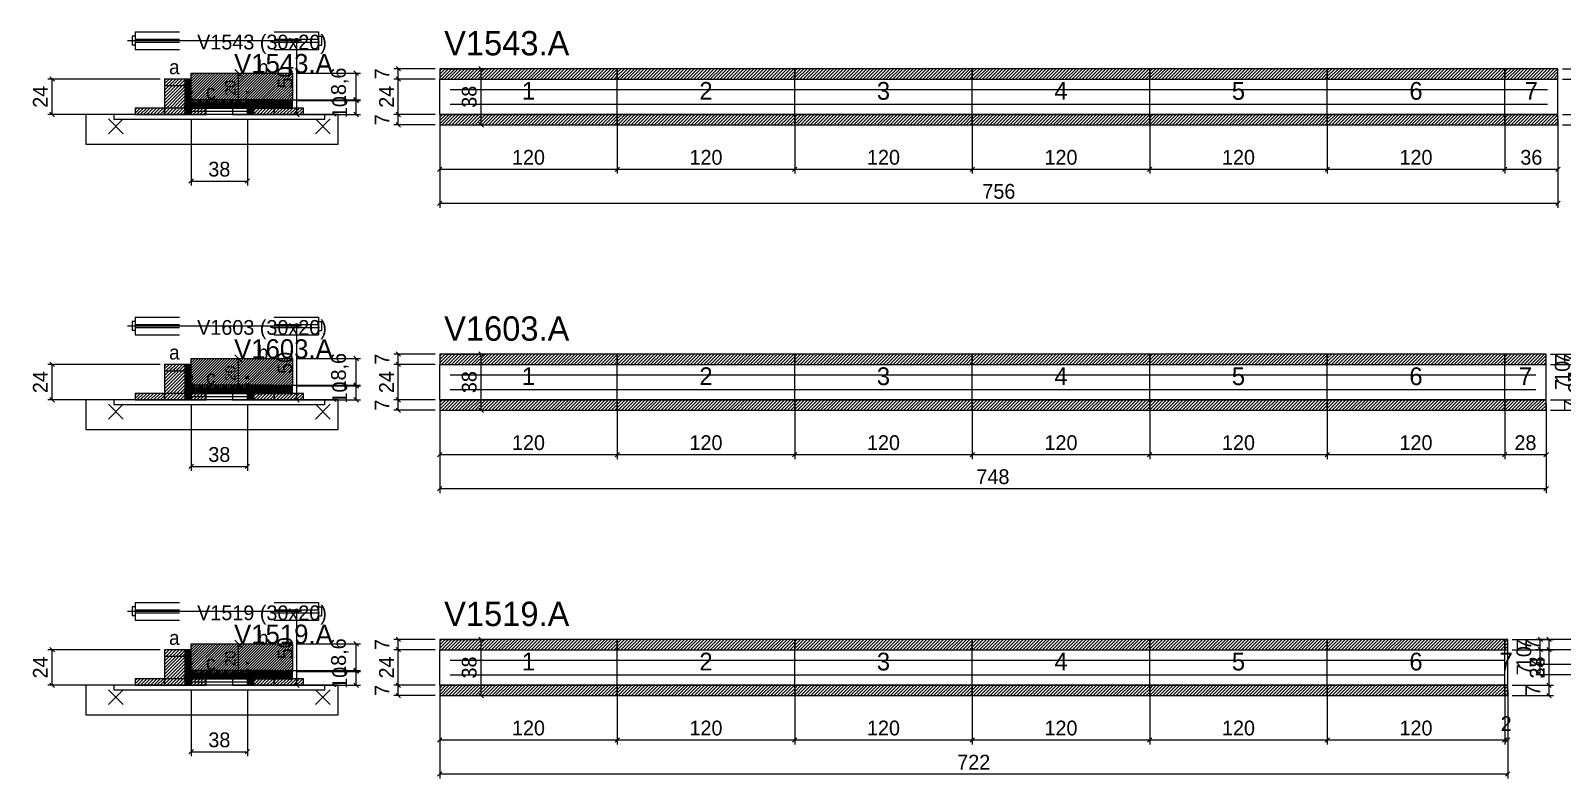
# Model space of a CAD drawing. Extents: x -9000 to 3070, y -8772 to 1250.
# Drawn here: x -69 to 967, y -1245 to -739 of the extents above; entities that cross this region are included whole.
import ezdxf
from ezdxf.enums import TextEntityAlignment as Align

# ---------------------------------------------------------------- set-up
doc = ezdxf.new("R2010")
doc.units = 0
for name, color, linetype in [('5', 5, 'Continuous'), ('BARRA_ANCORAGEM', 126, 'Continuous'), ('barrote', 126, 'Continuous'), ('CONCRETO', 251, 'Continuous'), ('COTA', 241, 'Continuous'), ('Cota Seção (2x)', 241, 'Continuous'), ('detalhes', 7, 'Continuous'), ('Hachura', 251, 'Continuous'), ('HACHURACONCRETO', 251, 'Continuous'), ('Madeira', 126, 'Continuous'), ('NOMENCLATURA', 7, 'Continuous'), ('Painéis', 200, 'Continuous'), ('presilha', 224, 'Continuous'), ('SARR_2.2x7', 40, 'Continuous'), ('SARRAFO_2_2X7', 40, 'Continuous'), ('SCO-___-LAJ', 224, 'Continuous'), ('TENSOR', 224, 'Continuous'), ('Texto Seção', 7, 'Continuous')]:
    doc.layers.add(name, color=color, linetype=linetype)
doc.dimstyles.new('PAINEL', dxfattribs={"dimtxt": 10, "dimasz": 3, "dimexe": 3, "dimexo": 3, "dimgap": 3, "dimtad": 1, "dimblk": 'OBLIQUE', "dimblk1": 'OBLIQUE', "dimcen": 2.5, "dimclrd": 4, "dimclre": 4, "dimclrt": 240, "dimazin": 3, "dimtfac": 1, "dimtmove": 0, "dimatfit": 3})
doc.dimstyles.new('SECAO2X', dxfattribs={"dimtxt": 7, "dimasz": 5, "dimexe": 3, "dimexo": 3, "dimgap": 2, "dimtad": 3, "dimblk": 'OBLIQUE', "dimblk1": 'OBLIQUE', "dimcen": 2.5, "dimclrd": 4, "dimclre": 4, "dimclrt": 1, "dimazin": 3, "dimtfac": 1, "dimtmove": 0, "dimatfit": 3})

# ---------------------------------------------------------------- blocks, each defined once
blk = doc.blocks.new('PAR_ESQ')
for p, q in [((-1, -1), (1, 1)), ((-1, 1), (1, -1))]:
    blk.add_line(p, q)
blk = doc.blocks.new('PAR_FUNDO_ESQ')
for p, q in [((-1, -1), (1, 1)), ((-1, 1), (1, -1))]:
    blk.add_line(p, q)
blk = doc.blocks.new('PAR_FUNDO_DIR')
for p, q in [((-1, -1), (1, 1)), ((-1, 1), (1, -1))]:
    blk.add_line(p, q)
blk = doc.blocks.new('par_int_esq')
for p, q in [((-1, -1), (1, 1)), ((-1, 1), (1, -1))]:
    blk.add_line(p, q)
blk = doc.blocks.new('par_int_dir')
for p, q in [((-1, -1), (1, 1)), ((-1, 1), (1, -1))]:
    blk.add_line(p, q)
blk = doc.blocks.new('_OBLIQUE')
at = {"color": 0, "linetype": 'BYBLOCK'}
blk.add_line((-0.5, -0.5), (0.5, 0.5), dxfattribs=at)

msp = doc.modelspace()

# ---------------------------------------------------------------- hatches: boundary and pattern name
at = {"layer": 'COTA'}
h = msp.add_hatch(dxfattribs=at)
h.set_pattern_fill('ANSI31', scale=0.5)
h.paths.add_polyline_path([(208, -772), (328, -772), (328, -765), (208, -765)])
h = msp.add_hatch(dxfattribs=at)
h.set_pattern_fill('ANSI31', scale=0.5)
h.paths.add_polyline_path([(328, -772), (448, -772), (448, -765), (328, -765)])
h = msp.add_hatch(dxfattribs=at)
h.set_pattern_fill('ANSI31', scale=0.5)
h.paths.add_polyline_path([(448, -772), (568, -772), (568, -765), (448, -765)])
h = msp.add_hatch(dxfattribs=at)
h.set_pattern_fill('ANSI31', scale=0.5)
h.paths.add_polyline_path([(568, -772), (688, -772), (688, -765), (568, -765)])
h = msp.add_hatch(dxfattribs=at)
h.set_pattern_fill('ANSI31', scale=0.5)
h.paths.add_polyline_path([(688, -772), (808, -772), (808, -765), (688, -765)])
h = msp.add_hatch(dxfattribs=at)
h.set_pattern_fill('ANSI31', scale=0.5)
h.paths.add_polyline_path([(808, -772), (928, -772), (928, -765), (808, -765)])
h = msp.add_hatch(dxfattribs=at)
h.set_pattern_fill('ANSI31', scale=0.5)
h.paths.add_polyline_path([(928, -772), (964, -772), (964, -765), (928, -765)])
h = msp.add_hatch(dxfattribs=at)
h.set_pattern_fill('ANSI31', scale=0.4)
h.paths.add_polyline_path([(40, -788), (40, -768), (108.5, -768), (108.5, -786.6), (78, -786.6), (78, -788)])
h = msp.add_hatch(dxfattribs=at)
h.set_pattern_fill('ANSI31', scale=0.5)
h.paths.add_polyline_path([(208, -803), (328, -803), (328, -796), (208, -796)])
h = msp.add_hatch(dxfattribs=at)
h.set_pattern_fill('ANSI31', scale=0.5)
h.paths.add_polyline_path([(328, -803), (448, -803), (448, -796), (328, -796)])
h = msp.add_hatch(dxfattribs=at)
h.set_pattern_fill('ANSI31', scale=0.5)
h.paths.add_polyline_path([(448, -803), (568, -803), (568, -796), (448, -796)])
h = msp.add_hatch(dxfattribs=at)
h.set_pattern_fill('ANSI31', scale=0.5)
h.paths.add_polyline_path([(568, -803), (688, -803), (688, -796), (568, -796)])
h = msp.add_hatch(dxfattribs=at)
h.set_pattern_fill('ANSI31', scale=0.5)
h.paths.add_polyline_path([(688, -803), (808, -803), (808, -796), (688, -796)])
h = msp.add_hatch(dxfattribs=at)
h.set_pattern_fill('ANSI31', scale=0.5)
h.paths.add_polyline_path([(808, -803), (928, -803), (928, -796), (808, -796)])
h = msp.add_hatch(dxfattribs=at)
h.set_pattern_fill('ANSI31', scale=0.5)
h.paths.add_polyline_path([(928, -803), (964, -803), (964, -796), (928, -796)])
h = msp.add_hatch(dxfattribs=at)
h.set_pattern_fill('ANSI31', scale=0.4)
h.paths.add_polyline_path([(40, -981), (40, -961), (108.5, -961), (108.5, -979.6), (78, -979.6), (78, -981)])
h = msp.add_hatch(dxfattribs=at)
h.set_pattern_fill('ANSI31', scale=0.5)
h.paths.add_polyline_path([(208, -965), (328, -965), (328, -958), (208, -958)])
h = msp.add_hatch(dxfattribs=at)
h.set_pattern_fill('ANSI31', scale=0.5)
h.paths.add_polyline_path([(328, -965), (448, -965), (448, -958), (328, -958)])
h = msp.add_hatch(dxfattribs=at)
h.set_pattern_fill('ANSI31', scale=0.5)
h.paths.add_polyline_path([(448, -965), (568, -965), (568, -958), (448, -958)])
h = msp.add_hatch(dxfattribs=at)
h.set_pattern_fill('ANSI31', scale=0.5)
h.paths.add_polyline_path([(568, -965), (688, -965), (688, -958), (568, -958)])
h = msp.add_hatch(dxfattribs=at)
h.set_pattern_fill('ANSI31', scale=0.5)
h.paths.add_polyline_path([(688, -965), (808, -965), (808, -958), (688, -958)])
h = msp.add_hatch(dxfattribs=at)
h.set_pattern_fill('ANSI31', scale=0.5)
h.paths.add_polyline_path([(808, -965), (928, -965), (928, -958), (808, -958)])
h = msp.add_hatch(dxfattribs=at)
h.set_pattern_fill('ANSI31', scale=0.5)
h.paths.add_polyline_path([(928, -965), (956, -965), (956, -958), (928, -958)])
h = msp.add_hatch(dxfattribs=at)
h.set_pattern_fill('ANSI31', scale=0.5)
h.paths.add_polyline_path([(208, -996), (328, -996), (328, -989), (208, -989)])
h = msp.add_hatch(dxfattribs=at)
h.set_pattern_fill('ANSI31', scale=0.5)
h.paths.add_polyline_path([(328, -996), (448, -996), (448, -989), (328, -989)])
h = msp.add_hatch(dxfattribs=at)
h.set_pattern_fill('ANSI31', scale=0.5)
h.paths.add_polyline_path([(448, -996), (568, -996), (568, -989), (448, -989)])
h = msp.add_hatch(dxfattribs=at)
h.set_pattern_fill('ANSI31', scale=0.5)
h.paths.add_polyline_path([(568, -996), (688, -996), (688, -989), (568, -989)])
h = msp.add_hatch(dxfattribs=at)
h.set_pattern_fill('ANSI31', scale=0.5)
h.paths.add_polyline_path([(688, -996), (808, -996), (808, -989), (688, -989)])
h = msp.add_hatch(dxfattribs=at)
h.set_pattern_fill('ANSI31', scale=0.5)
h.paths.add_polyline_path([(808, -996), (928, -996), (928, -989), (808, -989)])
h = msp.add_hatch(dxfattribs=at)
h.set_pattern_fill('ANSI31', scale=0.5)
h.paths.add_polyline_path([(928, -996), (956, -996), (956, -989), (928, -989)])
h = msp.add_hatch(dxfattribs=at)
h.set_pattern_fill('ANSI31', scale=0.4)
h.paths.add_polyline_path([(40, -1174), (40, -1154), (108.5, -1154), (108.5, -1172.6), (78, -1172.6), (78, -1174)])
h = msp.add_hatch(dxfattribs=at)
h.set_pattern_fill('ANSI31', scale=0.5)
h.paths.add_polyline_path([(208, -1158), (328, -1158), (328, -1151), (208, -1151)])
h = msp.add_hatch(dxfattribs=at)
h.set_pattern_fill('ANSI31', scale=0.5)
h.paths.add_polyline_path([(328, -1158), (448, -1158), (448, -1151), (328, -1151)])
h = msp.add_hatch(dxfattribs=at)
h.set_pattern_fill('ANSI31', scale=0.5)
h.paths.add_polyline_path([(448, -1158), (568, -1158), (568, -1151), (448, -1151)])
h = msp.add_hatch(dxfattribs=at)
h.set_pattern_fill('ANSI31', scale=0.5)
h.paths.add_polyline_path([(568, -1158), (688, -1158), (688, -1151), (568, -1151)])
h = msp.add_hatch(dxfattribs=at)
h.set_pattern_fill('ANSI31', scale=0.5)
h.paths.add_polyline_path([(688, -1158), (808, -1158), (808, -1151), (688, -1151)])
h = msp.add_hatch(dxfattribs=at)
h.set_pattern_fill('ANSI31', scale=0.5)
h.paths.add_polyline_path([(808, -1158), (928, -1158), (928, -1151), (808, -1151)])
h = msp.add_hatch(dxfattribs=at)
h.set_pattern_fill('ANSI31', scale=0.5)
h.paths.add_polyline_path([(928, -1158), (930, -1158), (930, -1151), (928, -1151)])
h = msp.add_hatch(dxfattribs=at)
h.set_pattern_fill('ANSI31', scale=0.5)
h.paths.add_polyline_path([(208, -1189), (328, -1189), (328, -1182), (208, -1182)])
h = msp.add_hatch(dxfattribs=at)
h.set_pattern_fill('ANSI31', scale=0.5)
h.paths.add_polyline_path([(328, -1189), (448, -1189), (448, -1182), (328, -1182)])
h = msp.add_hatch(dxfattribs=at)
h.set_pattern_fill('ANSI31', scale=0.5)
h.paths.add_polyline_path([(448, -1189), (568, -1189), (568, -1182), (448, -1182)])
h = msp.add_hatch(dxfattribs=at)
h.set_pattern_fill('ANSI31', scale=0.5)
h.paths.add_polyline_path([(568, -1189), (688, -1189), (688, -1182), (568, -1182)])
h = msp.add_hatch(dxfattribs=at)
h.set_pattern_fill('ANSI31', scale=0.5)
h.paths.add_polyline_path([(688, -1189), (808, -1189), (808, -1182), (688, -1182)])
h = msp.add_hatch(dxfattribs=at)
h.set_pattern_fill('ANSI31', scale=0.5)
h.paths.add_polyline_path([(808, -1189), (928, -1189), (928, -1182), (808, -1182)])
h = msp.add_hatch(dxfattribs=at)
h.set_pattern_fill('ANSI31', scale=0.5)
h.paths.add_polyline_path([(928, -1189), (930, -1189), (930, -1182), (928, -1182)])
at = {"layer": 'Hachura'}
h = msp.add_hatch(dxfattribs=at)
h.set_pattern_fill('ANSI31', scale=0.5)
h.paths.add_polyline_path([(22, -796), (36, -796), (36, -772), (22, -772)])
h = msp.add_hatch(dxfattribs=at)
h.set_pattern_fill('ANSI31', scale=0.5)
h.paths.add_polyline_path([(22, -776.4), (36, -776.4), (36, -772), (22, -772)])
h = msp.add_hatch(dxfattribs=at)
h.set_pattern_fill('SOLID')
h.paths.add_polyline_path([(36, -796), (40, -796), (40, -772), (36, -772)])
h = msp.add_hatch(dxfattribs=at)
h.set_pattern_fill('SOLID')
h.paths.add_polyline_path([(78, -796), (82, -796), (82, -786), (78, -786)])
h = msp.add_hatch(dxfattribs=at)
h.set_pattern_fill('SOLID')
h.paths.add_polyline_path([(78, -786), (108.5, -786), (108.5, -792), (78, -792)])
h = msp.add_hatch(dxfattribs=at)
h.set_pattern_fill('ANSI31', scale=0.5)
h.paths.add_polyline_path([(82, -796), (96, -796), (96, -786), (82, -786)])
h = msp.add_hatch(dxfattribs=at)
h.set_pattern_fill('ANSI31', scale=0.5)
h.paths.add_polyline_path([(82, -790.4), (96, -790.4), (96, -786), (82, -786)])
h = msp.add_hatch(dxfattribs=at)
h.set_pattern_fill('ANSI31', scale=0.5)
h.paths.add_polyline_path([(2, -796), (22, -796), (22, -791.6), (2, -791.6)])
h = msp.add_hatch(dxfattribs=at)
h.set_pattern_fill('SOLID')
h.paths.add_polyline_path([(40, -791.6), (78, -791.6), (78, -788), (40, -788)])
h = msp.add_hatch(dxfattribs=at)
h.set_pattern_fill('ANSI31', scale=0.5)
h.paths.add_polyline_path([(40, -796), (50, -796), (50, -791.6), (40, -791.6)])
h = msp.add_hatch(dxfattribs=at)
h.set_pattern_fill('ANSI31', scale=0.5)
h.paths.add_polyline_path([(96, -796), (116, -796), (116, -791.6), (96, -791.6)])
h = msp.add_hatch(dxfattribs=at)
h.set_pattern_fill('ANSI31', scale=0.5)
h.paths.add_polyline_path([(22, -989), (36, -989), (36, -965), (22, -965)])
h = msp.add_hatch(dxfattribs=at)
h.set_pattern_fill('ANSI31', scale=0.5)
h.paths.add_polyline_path([(22, -969.4), (36, -969.4), (36, -965), (22, -965)])
h = msp.add_hatch(dxfattribs=at)
h.set_pattern_fill('SOLID')
h.paths.add_polyline_path([(36, -989), (40, -989), (40, -965), (36, -965)])
h = msp.add_hatch(dxfattribs=at)
h.set_pattern_fill('SOLID')
h.paths.add_polyline_path([(40, -984.6), (78, -984.6), (78, -981), (40, -981)])
h = msp.add_hatch(dxfattribs=at)
h.set_pattern_fill('SOLID')
h.paths.add_polyline_path([(78, -989), (82, -989), (82, -979), (78, -979)])
h = msp.add_hatch(dxfattribs=at)
h.set_pattern_fill('SOLID')
h.paths.add_polyline_path([(78, -979), (108.5, -979), (108.5, -985), (78, -985)])
h = msp.add_hatch(dxfattribs=at)
h.set_pattern_fill('ANSI31', scale=0.5)
h.paths.add_polyline_path([(82, -989), (96, -989), (96, -979), (82, -979)])
h = msp.add_hatch(dxfattribs=at)
h.set_pattern_fill('ANSI31', scale=0.5)
h.paths.add_polyline_path([(82, -983.4), (96, -983.4), (96, -979), (82, -979)])
h = msp.add_hatch(dxfattribs=at)
h.set_pattern_fill('ANSI31', scale=0.5)
h.paths.add_polyline_path([(2, -989), (22, -989), (22, -984.6), (2, -984.6)])
h = msp.add_hatch(dxfattribs=at)
h.set_pattern_fill('ANSI31', scale=0.5)
h.paths.add_polyline_path([(40, -989), (50, -989), (50, -984.6), (40, -984.6)])
h = msp.add_hatch(dxfattribs=at)
h.set_pattern_fill('ANSI31', scale=0.5)
h.paths.add_polyline_path([(96, -989), (116, -989), (116, -984.6), (96, -984.6)])
h = msp.add_hatch(dxfattribs=at)
h.set_pattern_fill('ANSI31', scale=0.5)
h.paths.add_polyline_path([(22, -1182), (36, -1182), (36, -1158), (22, -1158)])
h = msp.add_hatch(dxfattribs=at)
h.set_pattern_fill('ANSI31', scale=0.5)
h.paths.add_polyline_path([(22, -1162.4), (36, -1162.4), (36, -1158), (22, -1158)])
h = msp.add_hatch(dxfattribs=at)
h.set_pattern_fill('SOLID')
h.paths.add_polyline_path([(36, -1182), (40, -1182), (40, -1158), (36, -1158)])
h = msp.add_hatch(dxfattribs=at)
h.set_pattern_fill('ANSI31', scale=0.5)
h.paths.add_polyline_path([(2, -1182), (22, -1182), (22, -1177.6), (2, -1177.6)])
h = msp.add_hatch(dxfattribs=at)
h.set_pattern_fill('SOLID')
h.paths.add_polyline_path([(40, -1177.6), (78, -1177.6), (78, -1174), (40, -1174)])
h = msp.add_hatch(dxfattribs=at)
h.set_pattern_fill('ANSI31', scale=0.5)
h.paths.add_polyline_path([(40, -1182), (50, -1182), (50, -1177.6), (40, -1177.6)])
h = msp.add_hatch(dxfattribs=at)
h.set_pattern_fill('SOLID')
h.paths.add_polyline_path([(78, -1182), (82, -1182), (82, -1172), (78, -1172)])
h = msp.add_hatch(dxfattribs=at)
h.set_pattern_fill('SOLID')
h.paths.add_polyline_path([(78, -1172), (108.5, -1172), (108.5, -1178), (78, -1178)])
h = msp.add_hatch(dxfattribs=at)
h.set_pattern_fill('ANSI31', scale=0.5)
h.paths.add_polyline_path([(82, -1182), (96, -1182), (96, -1172), (82, -1172)])
h = msp.add_hatch(dxfattribs=at)
h.set_pattern_fill('ANSI31', scale=0.5)
h.paths.add_polyline_path([(82, -1176.4), (96, -1176.4), (96, -1172), (82, -1172)])
h = msp.add_hatch(dxfattribs=at)
h.set_pattern_fill('ANSI31', scale=0.5)
h.paths.add_polyline_path([(96, -1182), (116, -1182), (116, -1177.6), (96, -1177.6)])
at = {"layer": 'HACHURACONCRETO'}
h = msp.add_hatch(dxfattribs=at)
h.set_pattern_fill('ANSI31', scale=0.3)
h.paths.add_polyline_path([(40, -791.6), (78, -791.6), (78, -786), (40, -786)])
h = msp.add_hatch(dxfattribs=at)
h.set_pattern_fill('ANSI31', scale=0.3)
h.paths.add_polyline_path([(40, -984.6), (78, -984.6), (78, -979), (40, -979)])
h = msp.add_hatch(dxfattribs=at)
h.set_pattern_fill('ANSI31', scale=0.3)
h.paths.add_polyline_path([(40, -1177.6), (78, -1177.6), (78, -1172), (40, -1172)])

# ---------------------------------------------------------------- linework, layer by layer
for p, q in [((0, -743), (0, -749)), ((2, -743), (0, -743)), ((2, -740), (32, -740)), ((2, -740), (2, -752)), ((2, -745), (32, -745)), ((96, -740), (126, -740)), ((96, -745), (126, -745)), ((126, -740), (126, -752)), ((126, -743), (128, -743)), ((128, -743), (128, -749)), ((2, -749), (0, -749)), ((2, -747), (32, -747)), ((2, -752), (32, -752)), ((96, -747), (126, -747)), ((96, -752), (126, -752)), ((126, -749), (128, -749)), ((0, -936), (0, -942)), ((2, -936), (0, -936)), ((2, -942), (0, -942)), ((2, -933), (32, -933)), ((2, -933), (2, -945)), ((2, -938), (32, -938)), ((2, -940), (32, -940)), ((96, -933), (126, -933)), ((96, -938), (126, -938)), ((96, -940), (126, -940)), ((126, -933), (126, -945)), ((126, -936), (128, -936)), ((126, -942), (128, -942)), ((128, -936), (128, -942)), ((2, -945), (32, -945)), ((96, -945), (126, -945)), ((2, -1126), (32, -1126)), ((2, -1126), (2, -1138)), ((96, -1126), (126, -1126)), ((126, -1126), (126, -1138)), ((0, -1129), (0, -1135)), ((2, -1129), (0, -1129)), ((2, -1135), (0, -1135)), ((2, -1131), (32, -1131)), ((2, -1133), (32, -1133)), ((2, -1138), (32, -1138)), ((96, -1131), (126, -1131)), ((96, -1133), (126, -1133)), ((96, -1138), (126, -1138)), ((126, -1129), (128, -1129)), ((126, -1135), (128, -1135)), ((128, -1129), (128, -1135))]:
    msp.add_line(p, q)
at = {"layer": 'BARRA_ANCORAGEM'}
for p, q in [((40, -788.3), (78, -788.3)), ((40, -790.3), (40, -788.3)), ((40, -790.3), (78, -790.3)), ((40, -791.7), (78, -791.7)), ((40, -793.7), (40, -791.7)), ((40, -793.7), (78, -793.7)), ((78, -790.3), (78, -788.3)), ((78, -793.7), (78, -791.7)), ((40, -981.3), (78, -981.3)), ((40, -983.3), (40, -981.3)), ((40, -983.3), (78, -983.3)), ((78, -983.3), (78, -981.3)), ((40, -984.7), (78, -984.7)), ((40, -986.7), (40, -984.7)), ((40, -986.7), (78, -986.7)), ((78, -986.7), (78, -984.7)), ((40, -1174.3), (78, -1174.3)), ((40, -1176.3), (40, -1174.3)), ((40, -1176.3), (78, -1176.3)), ((40, -1177.7), (78, -1177.7)), ((40, -1179.7), (40, -1177.7)), ((40, -1179.7), (78, -1179.7)), ((78, -1176.3), (78, -1174.3)), ((78, -1179.7), (78, -1177.7))]:
    msp.add_line(p, q, dxfattribs=at)
at = {"layer": 'barrote'}
for points in [[(-31.25, -816), (139.25, -816), (139.25, -796), (-31.25, -796)], [(-31.25, -1009), (139.25, -1009), (139.25, -989), (-31.25, -989)], [(-31.25, -1202), (139.25, -1202), (139.25, -1182), (-31.25, -1182)]]:
    msp.add_lwpolyline(points, close=True, dxfattribs=at)
at = {"layer": 'CONCRETO'}
for points in [[(40, -788), (40, -768), (108.5, -768), (108.5, -786.6), (78, -786.6), (78, -788)], [(40, -981), (40, -961), (108.5, -961), (108.5, -979.6), (78, -979.6), (78, -981)], [(40, -1174), (40, -1154), (108.5, -1154), (108.5, -1172.6), (78, -1172.6), (78, -1174)]]:
    msp.add_lwpolyline(points, close=True, dxfattribs=at)
at = {"layer": 'HACHURACONCRETO'}
for points in [[(40, -791.6), (78, -791.6), (78, -786), (40, -786)], [(40, -984.6), (78, -984.6), (78, -979), (40, -979)], [(40, -1177.6), (78, -1177.6), (78, -1172), (40, -1172)]]:
    msp.add_lwpolyline(points, close=True, dxfattribs=at)
at = {"layer": 'Madeira'}
for points in [[(22, -796), (36, -796), (36, -772), (22, -772)], [(22, -776.4), (36, -776.4), (36, -772), (22, -772)], [(82, -796), (96, -796), (96, -786), (82, -786)], [(82, -790.4), (96, -790.4), (96, -786), (82, -786)], [(2, -796), (22, -796), (22, -791.6), (2, -791.6)], [(22, -796), (36, -796), (36, -791.6), (22, -791.6)], [(40, -796), (50, -796), (50, -791.6), (40, -791.6)], [(68, -796), (78, -796), (78, -791.6), (68, -791.6)], [(96, -796), (116, -796), (116, -791.6), (96, -791.6)], [(22, -989), (36, -989), (36, -965), (22, -965)], [(22, -969.4), (36, -969.4), (36, -965), (22, -965)], [(82, -989), (96, -989), (96, -979), (82, -979)], [(82, -983.4), (96, -983.4), (96, -979), (82, -979)], [(2, -989), (22, -989), (22, -984.6), (2, -984.6)], [(22, -989), (36, -989), (36, -984.6), (22, -984.6)], [(40, -989), (50, -989), (50, -984.6), (40, -984.6)], [(68, -989), (78, -989), (78, -984.6), (68, -984.6)], [(96, -989), (116, -989), (116, -984.6), (96, -984.6)], [(22, -1182), (36, -1182), (36, -1158), (22, -1158)], [(22, -1162.4), (36, -1162.4), (36, -1158), (22, -1158)], [(2, -1182), (22, -1182), (22, -1177.6), (2, -1177.6)], [(22, -1182), (36, -1182), (36, -1177.6), (22, -1177.6)], [(40, -1182), (50, -1182), (50, -1177.6), (40, -1177.6)], [(68, -1182), (78, -1182), (78, -1177.6), (68, -1177.6)], [(82, -1182), (96, -1182), (96, -1172), (82, -1172)], [(82, -1176.4), (96, -1176.4), (96, -1172), (82, -1172)], [(96, -1182), (116, -1182), (116, -1177.6), (96, -1177.6)]]:
    msp.add_lwpolyline(points, close=True, dxfattribs=at)
at = {"layer": 'Painéis'}
for p, q in [((208, -772), (328, -772)), ((208, -796), (208, -772)), ((328, -796), (328, -772)), ((328, -796), (328, -772)), ((328, -772), (448, -772)), ((328, -796), (328, -772)), ((448, -796), (448, -772)), ((448, -796), (448, -772)), ((448, -772), (568, -772)), ((448, -796), (448, -772)), ((568, -796), (568, -772)), ((568, -796), (568, -772)), ((568, -772), (688, -772)), ((568, -796), (568, -772)), ((688, -796), (688, -772)), ((688, -796), (688, -772)), ((688, -772), (808, -772)), ((688, -796), (688, -772)), ((808, -796), (808, -772)), ((808, -796), (808, -772)), ((808, -772), (928, -772)), ((808, -796), (808, -772)), ((928, -796), (928, -772)), ((928, -796), (928, -772)), ((928, -772), (964, -772)), ((928, -796), (928, -772)), ((964, -796), (964, -772)), ((208, -796), (328, -796)), ((328, -796), (448, -796)), ((448, -796), (568, -796)), ((568, -796), (688, -796)), ((688, -796), (808, -796)), ((808, -796), (928, -796)), ((928, -796), (964, -796)), ((208, -965), (328, -965)), ((208, -989), (208, -965)), ((328, -989), (328, -965)), ((328, -989), (328, -965)), ((328, -965), (448, -965)), ((328, -989), (328, -965)), ((448, -989), (448, -965)), ((448, -989), (448, -965)), ((448, -965), (568, -965)), ((448, -989), (448, -965)), ((568, -989), (568, -965)), ((568, -989), (568, -965)), ((568, -965), (688, -965)), ((568, -989), (568, -965)), ((688, -989), (688, -965)), ((688, -989), (688, -965)), ((688, -965), (808, -965)), ((688, -989), (688, -965)), ((808, -989), (808, -965)), ((808, -989), (808, -965)), ((808, -965), (928, -965)), ((808, -989), (808, -965)), ((928, -989), (928, -965)), ((928, -989), (928, -965)), ((928, -965), (956, -965)), ((928, -989), (928, -965)), ((956, -989), (956, -965)), ((208, -989), (328, -989)), ((328, -989), (448, -989)), ((448, -989), (568, -989)), ((568, -989), (688, -989)), ((688, -989), (808, -989)), ((808, -989), (928, -989)), ((928, -989), (956, -989)), ((208, -1158), (328, -1158)), ((208, -1182), (208, -1158)), ((328, -1182), (328, -1158)), ((328, -1182), (328, -1158)), ((328, -1158), (448, -1158)), ((328, -1182), (328, -1158)), ((448, -1182), (448, -1158)), ((448, -1182), (448, -1158)), ((448, -1158), (568, -1158)), ((448, -1182), (448, -1158)), ((568, -1182), (568, -1158)), ((568, -1182), (568, -1158)), ((568, -1158), (688, -1158)), ((568, -1182), (568, -1158)), ((688, -1182), (688, -1158)), ((688, -1182), (688, -1158)), ((688, -1158), (808, -1158)), ((688, -1182), (688, -1158)), ((808, -1182), (808, -1158)), ((808, -1182), (808, -1158)), ((808, -1158), (928, -1158)), ((808, -1182), (808, -1158)), ((928, -1182), (928, -1158)), ((928, -1182), (928, -1158)), ((928, -1158), (930, -1158)), ((928, -1182), (928, -1158)), ((930, -1182), (930, -1158)), ((208, -1182), (328, -1182)), ((328, -1182), (448, -1182)), ((448, -1182), (568, -1182)), ((568, -1182), (688, -1182)), ((688, -1182), (808, -1182)), ((808, -1182), (928, -1182)), ((928, -1182), (930, -1182))]:
    msp.add_line(p, q, dxfattribs=at)
for points in [[(36, -796), (40, -796), (40, -772), (36, -772)], [(78, -796), (82, -796), (82, -786), (78, -786)], [(78, -786), (108.5, -786), (108.5, -786.6), (78, -786.6)], [(40, -791.6), (78, -791.6), (78, -788), (40, -788)], [(36, -989), (40, -989), (40, -965), (36, -965)], [(40, -984.6), (78, -984.6), (78, -981), (40, -981)], [(78, -989), (82, -989), (82, -979), (78, -979)], [(78, -979), (108.5, -979), (108.5, -979.6), (78, -979.6)], [(36, -1182), (40, -1182), (40, -1158), (36, -1158)], [(40, -1177.6), (78, -1177.6), (78, -1174), (40, -1174)], [(78, -1182), (82, -1182), (82, -1172), (78, -1172)], [(78, -1172), (108.5, -1172), (108.5, -1172.6), (78, -1172.6)]]:
    msp.add_lwpolyline(points, close=True, dxfattribs=at)
at = {"layer": 'presilha'}
for p, q in [((-16, -809), (-6, -799)), ((-16, -799), (-6, -809)), ((124, -809), (134, -799)), ((124, -799), (134, -809)), ((-16, -1002), (-6, -992)), ((-16, -992), (-6, -1002)), ((124, -1002), (134, -992)), ((124, -992), (134, -1002)), ((-16, -1195), (-6, -1185)), ((-16, -1185), (-6, -1195)), ((124, -1195), (134, -1185)), ((124, -1185), (134, -1195))]:
    msp.add_line(p, q, dxfattribs=at)
at = {"layer": 'SARR_2.2x7'}
for points in [[(215, -779), (328, -779)], [(215, -779), (328, -779)], [(328, -779), (448, -779)], [(328, -779), (448, -779)], [(448, -779), (568, -779)], [(448, -779), (568, -779)], [(568, -779), (688, -779)], [(568, -779), (688, -779)], [(688, -779), (808, -779)], [(688, -779), (808, -779)], [(808, -779), (928, -779)], [(808, -779), (928, -779)], [(928, -779), (957, -779)], [(928, -779), (957, -779)], [(215, -789), (328, -789)], [(215, -789), (328, -789)], [(328, -789), (448, -789)], [(328, -789), (448, -789)], [(448, -789), (568, -789)], [(448, -789), (568, -789)], [(568, -789), (688, -789)], [(568, -789), (688, -789)], [(688, -789), (808, -789)], [(688, -789), (808, -789)], [(808, -789), (928, -789)], [(808, -789), (928, -789)], [(928, -789), (957, -789)], [(928, -789), (957, -789)], [(215, -972), (328, -972)], [(215, -972), (328, -972)], [(328, -972), (448, -972)], [(328, -972), (448, -972)], [(448, -972), (568, -972)], [(448, -972), (568, -972)], [(568, -972), (688, -972)], [(568, -972), (688, -972)], [(688, -972), (808, -972)], [(688, -972), (808, -972)], [(808, -972), (928, -972)], [(808, -972), (928, -972)], [(928, -972), (949, -972)], [(928, -972), (949, -972)], [(215, -982), (328, -982)], [(215, -982), (328, -982)], [(328, -982), (448, -982)], [(328, -982), (448, -982)], [(448, -982), (568, -982)], [(448, -982), (568, -982)], [(568, -982), (688, -982)], [(568, -982), (688, -982)], [(688, -982), (808, -982)], [(688, -982), (808, -982)], [(808, -982), (928, -982)], [(808, -982), (928, -982)], [(928, -982), (949, -982)], [(928, -982), (949, -982)], [(215, -1165), (328, -1165)], [(215, -1165), (328, -1165)], [(328, -1165), (448, -1165)], [(328, -1165), (448, -1165)], [(448, -1165), (568, -1165)], [(448, -1165), (568, -1165)], [(568, -1165), (688, -1165)], [(568, -1165), (688, -1165)], [(688, -1165), (808, -1165)], [(688, -1165), (808, -1165)], [(808, -1165), (928, -1165)], [(808, -1165), (928, -1165)], [(215, -1175), (328, -1175)], [(215, -1175), (328, -1175)], [(328, -1175), (448, -1175)], [(328, -1175), (448, -1175)], [(448, -1175), (568, -1175)], [(448, -1175), (568, -1175)], [(568, -1175), (688, -1175)], [(568, -1175), (688, -1175)], [(688, -1175), (808, -1175)], [(688, -1175), (808, -1175)], [(808, -1175), (928, -1175)], [(808, -1175), (928, -1175)]]:
    msp.add_lwpolyline(points, dxfattribs=at)
at = {"layer": 'SARRAFO_2_2X7'}
for p, q in [((36, -781.2), (36, -776.8)), ((36, -776.8), (40, -776.8)), ((36, -781.2), (40, -781.2)), ((36, -791.2), (36, -786.8)), ((36, -786.8), (40, -786.8)), ((40, -781.2), (40, -776.8)), ((40, -791.2), (40, -786.8)), ((36, -791.2), (40, -791.2)), ((78, -793.2), (78, -788.8)), ((78, -788.8), (82, -788.8)), ((78, -793.2), (82, -793.2)), ((82, -793.2), (82, -788.8)), ((36, -974.2), (36, -969.8)), ((36, -969.8), (40, -969.8)), ((40, -974.2), (40, -969.8)), ((36, -974.2), (40, -974.2)), ((36, -984.2), (36, -979.8)), ((36, -979.8), (40, -979.8)), ((40, -984.2), (40, -979.8)), ((78, -986.2), (78, -981.8)), ((78, -981.8), (82, -981.8)), ((82, -986.2), (82, -981.8)), ((36, -984.2), (40, -984.2)), ((78, -986.2), (82, -986.2)), ((36, -1167.2), (36, -1162.8)), ((36, -1162.8), (40, -1162.8)), ((36, -1167.2), (40, -1167.2)), ((40, -1167.2), (40, -1162.8)), ((36, -1177.2), (36, -1172.8)), ((36, -1172.8), (40, -1172.8)), ((36, -1177.2), (40, -1177.2)), ((40, -1177.2), (40, -1172.8)), ((78, -1179.2), (78, -1174.8)), ((78, -1174.8), (82, -1174.8)), ((78, -1179.2), (82, -1179.2)), ((82, -1179.2), (82, -1174.8))]:
    msp.add_line(p, q, dxfattribs=at)
at = {"layer": 'SCO-___-LAJ'}
for points in [[(208, -772), (328, -772), (328, -765), (208, -765)], [(328, -772), (448, -772), (448, -765), (328, -765)], [(448, -772), (568, -772), (568, -765), (448, -765)], [(568, -772), (688, -772), (688, -765), (568, -765)], [(688, -772), (808, -772), (808, -765), (688, -765)], [(808, -772), (928, -772), (928, -765), (808, -765)], [(928, -772), (964, -772), (964, -765), (928, -765)], [(-12.25, -799.2), (130.25, -799.2), (130.25, -796), (-12.25, -796)], [(208, -803), (328, -803), (328, -796), (208, -796)], [(328, -803), (448, -803), (448, -796), (328, -796)], [(448, -803), (568, -803), (568, -796), (448, -796)], [(568, -803), (688, -803), (688, -796), (568, -796)], [(688, -803), (808, -803), (808, -796), (688, -796)], [(808, -803), (928, -803), (928, -796), (808, -796)], [(928, -803), (964, -803), (964, -796), (928, -796)], [(208, -965), (328, -965), (328, -958), (208, -958)], [(328, -965), (448, -965), (448, -958), (328, -958)], [(448, -965), (568, -965), (568, -958), (448, -958)], [(568, -965), (688, -965), (688, -958), (568, -958)], [(688, -965), (808, -965), (808, -958), (688, -958)], [(808, -965), (928, -965), (928, -958), (808, -958)], [(928, -965), (956, -965), (956, -958), (928, -958)], [(-12.25, -992.2), (130.25, -992.2), (130.25, -989), (-12.25, -989)], [(208, -996), (328, -996), (328, -989), (208, -989)], [(328, -996), (448, -996), (448, -989), (328, -989)], [(448, -996), (568, -996), (568, -989), (448, -989)], [(568, -996), (688, -996), (688, -989), (568, -989)], [(688, -996), (808, -996), (808, -989), (688, -989)], [(808, -996), (928, -996), (928, -989), (808, -989)], [(928, -996), (956, -996), (956, -989), (928, -989)], [(208, -1158), (328, -1158), (328, -1151), (208, -1151)], [(328, -1158), (448, -1158), (448, -1151), (328, -1151)], [(448, -1158), (568, -1158), (568, -1151), (448, -1151)], [(568, -1158), (688, -1158), (688, -1151), (568, -1151)], [(688, -1158), (808, -1158), (808, -1151), (688, -1151)], [(808, -1158), (928, -1158), (928, -1151), (808, -1151)], [(928, -1158), (930, -1158), (930, -1151), (928, -1151)], [(-12.25, -1185.2), (130.25, -1185.2), (130.25, -1182), (-12.25, -1182)], [(208, -1189), (328, -1189), (328, -1182), (208, -1182)], [(328, -1189), (448, -1189), (448, -1182), (328, -1182)], [(448, -1189), (568, -1189), (568, -1182), (448, -1182)], [(568, -1189), (688, -1189), (688, -1182), (568, -1182)], [(688, -1189), (808, -1189), (808, -1182), (688, -1182)], [(808, -1189), (928, -1189), (928, -1182), (808, -1182)], [(928, -1189), (930, -1189), (930, -1182), (928, -1182)]]:
    msp.add_lwpolyline(points, close=True, dxfattribs=at)
at = {"layer": 'TENSOR'}
for p, q in [((-3, -746), (106.5, -746)), ((-3, -939), (106.5, -939)), ((-3, -1132), (106.5, -1132))]:
    msp.add_line(p, q, dxfattribs=at)

# ---------------------------------------------------------------- block references
at = {"layer": 'Painéis'}
for name, p in [('par_int_esq', (40, -781)), ('PAR_FUNDO_ESQ', (40, -786)), ('par_int_dir', (78, -781)), ('PAR_FUNDO_DIR', (78, -786)), ('PAR_ESQ', (36, -791)), ('par_int_esq', (40, -974)), ('par_int_dir', (78, -974)), ('PAR_ESQ', (36, -984)), ('PAR_FUNDO_ESQ', (40, -979)), ('PAR_FUNDO_DIR', (78, -979)), ('par_int_esq', (40, -1167)), ('par_int_dir', (78, -1167)), ('PAR_ESQ', (36, -1177)), ('PAR_FUNDO_ESQ', (40, -1172)), ('PAR_FUNDO_DIR', (78, -1172))]:
    msp.add_blockref(name, p, dxfattribs=at)

# ---------------------------------------------------------------- texts
at = {"layer": '5'}
for s, p in [('1', (268, -780)), ('2', (388, -780)), ('3', (508, -780)), ('4', (628, -780)), ('5', (748, -780)), ('6', (868, -780)), ('7', (946, -780)), ('1', (268, -973)), ('2', (388, -973)), ('3', (508, -973)), ('4', (628, -973)), ('5', (748, -973)), ('6', (868, -973)), ('7', (942, -973)), ('1', (268, -1166)), ('2', (388, -1166)), ('3', (508, -1166)), ('4', (628, -1166)), ('5', (748, -1166)), ('6', (868, -1166)), ('7', (929, -1166))]:
    msp.add_text(s, height=12, dxfattribs=at).set_placement(p, align=Align.MIDDLE_CENTER)
at = {"layer": 'detalhes'}
for s, p in [('a', (25, -768.7)), ('b', (85, -768.7)), ('c', (50, -785.5)), ('b', (85, -961.7)), ('a', (25, -961.7)), ('c', (50, -978.5)), ('a', (25, -1154.7)), ('b', (85, -1154.7)), ('c', (50, -1171.5))]:
    msp.add_text(s, height=9.6, dxfattribs=at).set_placement(p)
at = {"layer": 'NOMENCLATURA'}
for s, p in [('V1543.A', (211, -756)), ('V1603.A', (211, -949)), ('V1519.A', (211, -1142))]:
    msp.add_text(s, height=16.5, dxfattribs=at).set_placement(p)
at = {"layer": 'Texto Seção'}
for s, height, p in [('V1543 (30x20)', 10, (44, -752)), ('V1543.A', 13, (69, -768)), ('V1603 (30x20)', 10, (44, -945)), ('V1603.A', 13, (69, -961)), ('V1519 (30x20)', 10, (44, -1138)), ('V1519.A', 13, (69, -1154))]:
    msp.add_text(s, height=height, dxfattribs=at).set_placement(p)

# ---------------------------------------------------------------- dimensions: what is measured, and where the dimension line sits
at = {"layer": 'COTA'}
for base, p1, p2 in [((111.5, -796), (96, -796), (96, -746)), ((151.5, -786.6), (108.5, -786.6), (108.5, -768)), ((180, -772), (208, -772), (208, -765)), ((236, -803), (208, -803), (208, -765)), ((992, -803), (964, -803), (964, -765)), ((992, -772), (964, -772), (964, -765)), ((-54, -796), (2, -796), (22, -772)), ((180, -796), (208, -796), (208, -772)), ((992, -796), (964, -796), (964, -772)), ((151.5, -796), (96, -796), (96, -786)), ((180, -803), (208, -803), (208, -796)), ((992, -803), (964, -803), (964, -796)), ((111.5, -989), (96, -989), (96, -939)), ((151.5, -979.6), (108.5, -979.6), (108.5, -961)), ((180, -965), (208, -965), (208, -958)), ((236, -996), (208, -996), (208, -958)), ((984, -996), (956, -996), (956, -958)), ((984, -965), (956, -965), (956, -958)), ((978, -965), (1006, -965), (1006, -958)), ((978, -975), (1006, -975), (1006, -965)), ((-54, -989), (2, -989), (22, -965)), ((180, -989), (208, -989), (208, -965)), ((984, -989), (956, -989), (956, -965)), ((151.5, -989), (96, -989), (96, -979)), ((978, -982), (1006, -982), (1006, -975)), ((180, -996), (208, -996), (208, -989)), ((984, -996), (956, -996), (956, -989)), ((111.5, -1182), (96, -1182), (96, -1132)), ((-54, -1182), (2, -1182), (22, -1158)), ((151.5, -1172.6), (108.5, -1172.6), (108.5, -1154)), ((180, -1158), (208, -1158), (208, -1151)), ((180, -1182), (208, -1182), (208, -1158)), ((236, -1189), (208, -1189), (208, -1151)), ((958, -1189), (930, -1189), (930, -1151)), ((958, -1158), (930, -1158), (930, -1151)), ((958, -1182), (930, -1182), (930, -1158)), ((952, -1158), (980, -1158), (980, -1151)), ((952, -1168), (980, -1168), (980, -1158)), ((151.5, -1182), (96, -1182), (96, -1172)), ((952, -1175), (980, -1175), (980, -1168)), ((180, -1189), (208, -1189), (208, -1182)), ((958, -1189), (930, -1189), (930, -1182))]:
    msp.add_linear_dim(base=base, p1=p1, p2=p2, angle=90, dimstyle='PAINEL', dxfattribs=at).render()
for base, p1, p2 in [((40, -841), (40, -796), (78, -796)), ((208, -833), (208, -796), (328, -796)), ((208, -856), (208, -796), (964, -796)), ((328, -833), (328, -796), (448, -796)), ((448, -833), (448, -796), (568, -796)), ((568, -833), (568, -796), (688, -796)), ((688, -833), (688, -796), (808, -796)), ((808, -833), (808, -796), (928, -796)), ((928, -833), (928, -796), (964, -796)), ((40, -1034), (40, -989), (78, -989)), ((208, -1026), (208, -989), (328, -989)), ((208, -1049), (208, -989), (956, -989)), ((328, -1026), (328, -989), (448, -989)), ((448, -1026), (448, -989), (568, -989)), ((568, -1026), (568, -989), (688, -989)), ((688, -1026), (688, -989), (808, -989)), ((808, -1026), (808, -989), (928, -989)), ((928, -1026), (928, -989), (956, -989)), ((40, -1227), (40, -1182), (78, -1182)), ((208, -1219), (208, -1182), (328, -1182)), ((208, -1242), (208, -1182), (930, -1182)), ((328, -1219), (328, -1182), (448, -1182)), ((448, -1219), (448, -1182), (568, -1182)), ((568, -1219), (568, -1182), (688, -1182)), ((688, -1219), (688, -1182), (808, -1182)), ((808, -1219), (808, -1182), (928, -1182)), ((928, -1219), (928, -1182), (930, -1182))]:
    msp.add_linear_dim(base=base, p1=p1, p2=p2, dimstyle='PAINEL', dxfattribs=at).render()
at = {"layer": 'Cota Seção (2x)'}
for base, p1, p2 in [((72, -788), (40, -788), (40, -768)), ((72, -981), (40, -981), (40, -961)), ((72, -1174), (40, -1174), (40, -1154))]:
    msp.add_linear_dim(base=base, p1=p1, p2=p2, angle=90, dimstyle='SECAO2X', dxfattribs=at).render()

doc.saveas('drawing.dxf')
